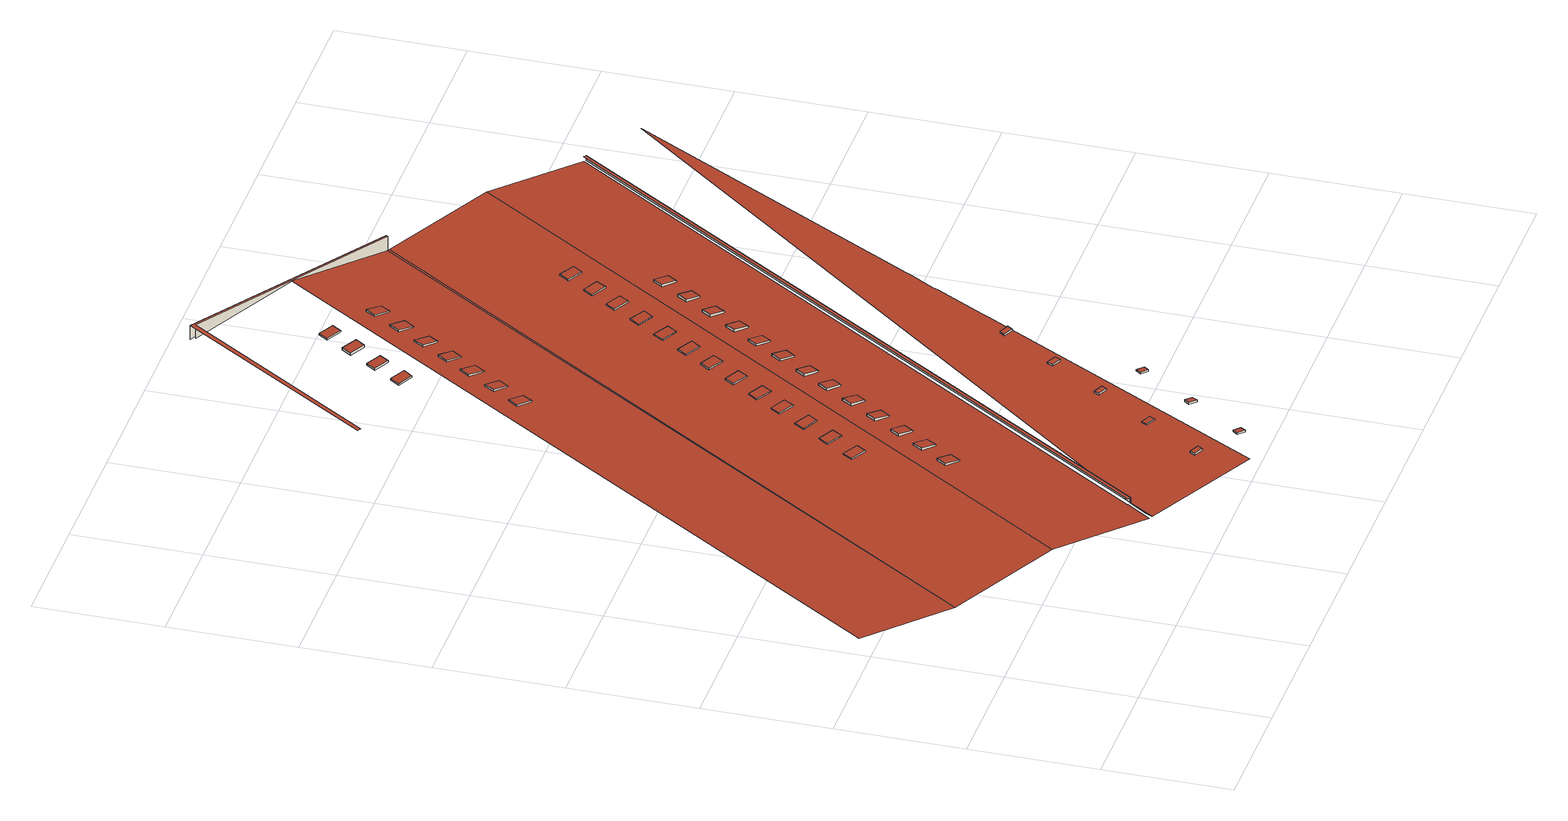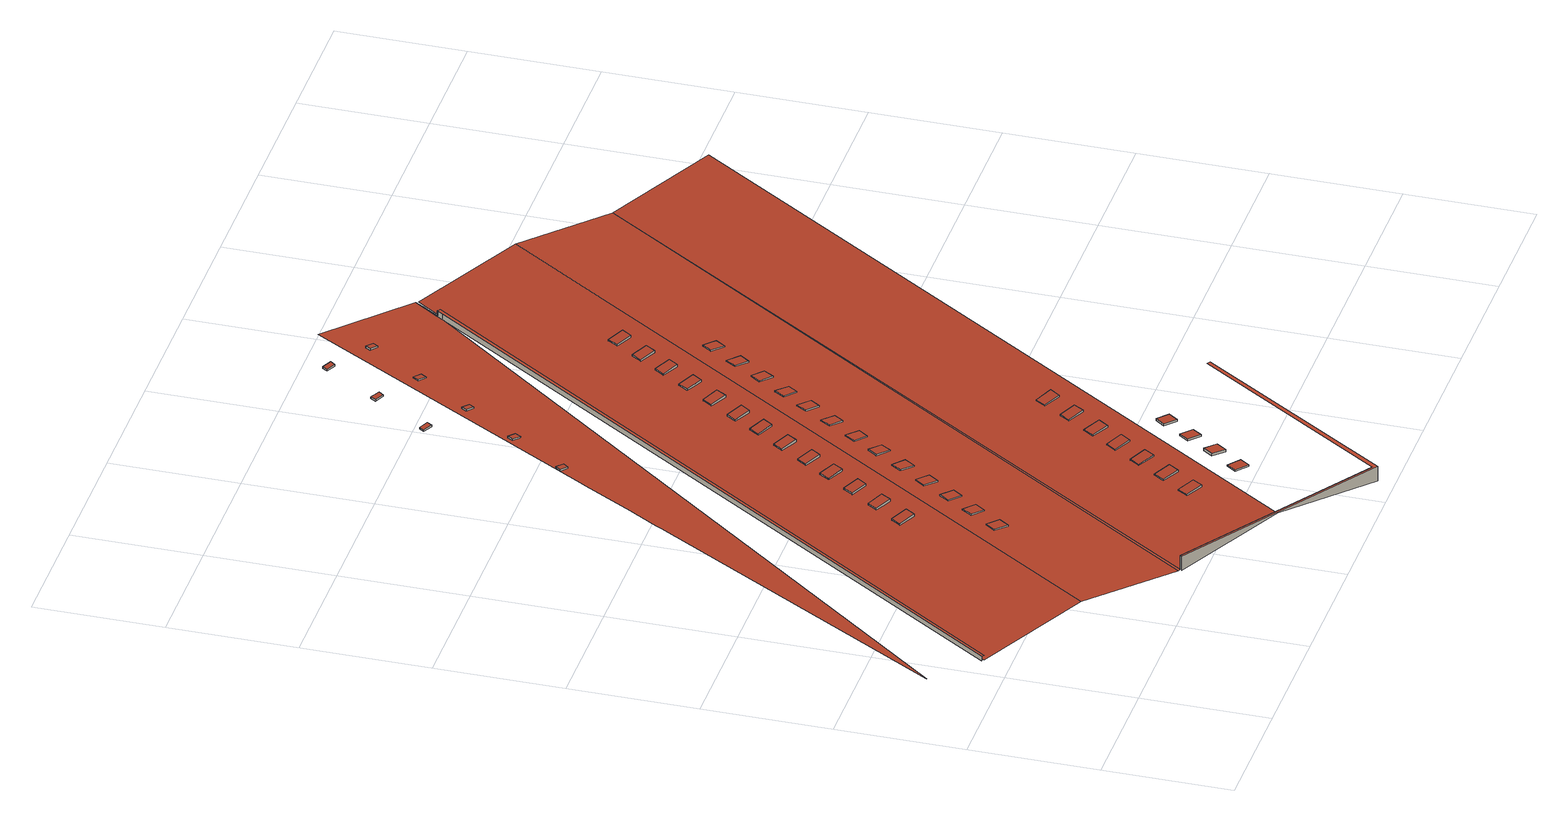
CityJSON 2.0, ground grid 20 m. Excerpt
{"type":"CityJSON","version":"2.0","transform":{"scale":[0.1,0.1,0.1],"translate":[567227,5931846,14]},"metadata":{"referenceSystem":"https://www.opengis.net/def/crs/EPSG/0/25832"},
"CityObjects":{
"building1":{"type":"Building","attributes":{"Grundfläche 2D":"37294.614935","Grundhöhe NN":"4.734"},"children":["building1-1","building1-2","building1-3","building1-4","building1-5","building1-6","building1-7","building1-8","building1-9","building1-10","building1-11","building1-12","building1-13","building1-14","building1-15","building1-16","building1-17","building1-18","building1-19","building1-20","building1-21","building1-22","building1-23","building1-24","building1-25","building1-26","building1-27","building1-28","building1-29","building1-30","building1-31","building1-32","building1-33","building1-34","building1-35","building1-36","building1-37","building1-38","building1-39","building1-40","building1-41","building1-42","building1-43","building1-44","building1-45"],"geometry":[{"type":"MultiSurface","lod":"3","boundaries":[[[0,1,2,3]],[[3,2,4,5]],[[2,6,7,4]],[[8,9,10,11]],[[9,12,10]],[[13,14,10,12]],[[15,16,17,18,19,20,21,6,2,1,22]],[[23,24,8,11,25,26,27]],[[6,28,29,7]],[[30,31,32,33,34,35]],[[29,36,37,38,39,40,5,4,7]],[[13,41,42]],[[32,43,41,13,12,33]],[[44,45,35,34,46]]],"semantics":{"surfaces":[{"type":"RoofSurface"},{"type":"WallSurface"}],"values":[0,1,1,0,0,0,0,0,1,0,0,1,1,1]}}]},
"building1-1":{"type":"BuildingInstallation","parents":["building1"],"geometry":[{"type":"MultiSurface","lod":"3","boundaries":[[[47,48,49,50]],[[51,52,48,47,53]],[[52,54,49,48]],[[55,56,50,49,54]],[[56,53,47,50]]],"semantics":{"surfaces":[{"type":"RoofSurface"},{"type":"WallSurface"}],"values":[0,1,1,1,1]}}]},
"building1-2":{"type":"BuildingInstallation","parents":["building1"],"geometry":[{"type":"MultiSurface","lod":"3","boundaries":[[[57,58,59,60]],[[60,59,61,62]],[[57,60,62,63]],[[58,57,63,64]],[[59,58,64,61]]],"semantics":{"surfaces":[{"type":"RoofSurface"},{"type":"WallSurface"}],"values":[0,1,1,1,1]}}]},
"building1-3":{"type":"BuildingInstallation","parents":["building1"],"geometry":[{"type":"MultiSurface","lod":"3","boundaries":[[[65,66,67,68]],[[68,67,69,70]],[[65,68,70,71]],[[66,65,71,72]],[[67,66,72,69]]],"semantics":{"surfaces":[{"type":"RoofSurface"},{"type":"WallSurface"}],"values":[0,1,1,1,1]}}]},
"building1-4":{"type":"BuildingInstallation","parents":["building1"],"geometry":[{"type":"MultiSurface","lod":"3","boundaries":[[[73,74,75,76]],[[77,74,73,78,79]],[[77,80,75,74]],[[81,82,76,75,80]],[[82,78,73,76]]],"semantics":{"surfaces":[{"type":"RoofSurface"},{"type":"WallSurface"}],"values":[0,1,1,1,1]}}]},
"building1-5":{"type":"BuildingInstallation","parents":["building1"],"geometry":[{"type":"MultiSurface","lod":"3","boundaries":[[[83,84,85,86]],[[86,85,87,88]],[[83,86,88,89]],[[84,83,89,90]],[[85,84,90,87]]],"semantics":{"surfaces":[{"type":"RoofSurface"},{"type":"WallSurface"}],"values":[0,1,1,1,1]}}]},
"building1-6":{"type":"BuildingInstallation","parents":["building1"],"geometry":[{"type":"MultiSurface","lod":"3","boundaries":[[[91,92,93,94]],[[94,93,95,96]],[[91,94,96,97]],[[92,91,97,98]],[[93,92,98,95]]],"semantics":{"surfaces":[{"type":"RoofSurface"},{"type":"WallSurface"}],"values":[0,1,1,1,1]}}]},
"building1-7":{"type":"BuildingInstallation","parents":["building1"],"geometry":[{"type":"MultiSurface","lod":"3","boundaries":[[[99,100,101,102,103]],[[104,100,99,105,106]],[[104,107,101,100]],[[102,101,107,108,103]],[[108,105,99,103]]],"semantics":{"surfaces":[{"type":"RoofSurface"},{"type":"WallSurface"}],"values":[0,1,1,1,1]}}]},
"building1-8":{"type":"BuildingInstallation","parents":["building1"],"geometry":[{"type":"MultiSurface","lod":"3","boundaries":[[[109,110,111,112]],[[112,111,113,114]],[[109,112,114,115]],[[110,109,115,116]],[[111,110,116,113]]],"semantics":{"surfaces":[{"type":"RoofSurface"},{"type":"WallSurface"}],"values":[0,1,1,1,1]}}]},
"building1-9":{"type":"BuildingInstallation","parents":["building1"],"geometry":[{"type":"MultiSurface","lod":"3","boundaries":[[[117,118,119,120]],[[120,119,121,122]],[[117,120,122,123]],[[118,117,123,124]],[[119,118,124,121]]],"semantics":{"surfaces":[{"type":"RoofSurface"},{"type":"WallSurface"}],"values":[0,1,1,1,1]}}]},
"building1-10":{"type":"BuildingInstallation","parents":["building1"],"geometry":[{"type":"MultiSurface","lod":"3","boundaries":[[[125,126,127,128]],[[128,127,129,130]],[[125,128,130,131]],[[126,125,131,132]],[[127,126,132,129]]],"semantics":{"surfaces":[{"type":"RoofSurface"},{"type":"WallSurface"}],"values":[0,1,1,1,1]}}]},
"building1-11":{"type":"BuildingInstallation","parents":["building1"],"geometry":[{"type":"MultiSurface","lod":"3","boundaries":[[[133,134,135,136]],[[136,135,137,138]],[[133,136,138,139]],[[134,133,139,140]],[[135,134,140,137]]],"semantics":{"surfaces":[{"type":"RoofSurface"},{"type":"WallSurface"}],"values":[0,1,1,1,1]}}]},
"building1-12":{"type":"BuildingInstallation","parents":["building1"],"geometry":[{"type":"MultiSurface","lod":"3","boundaries":[[[141,142,143,144]],[[144,143,145,146]],[[141,144,146,147]],[[142,141,147,148]],[[143,142,148,145]]],"semantics":{"surfaces":[{"type":"RoofSurface"},{"type":"WallSurface"}],"values":[0,1,1,1,1]}}]},
"building1-13":{"type":"BuildingInstallation","parents":["building1"],"geometry":[{"type":"MultiSurface","lod":"3","boundaries":[[[149,150,151,152]],[[152,151,153,154]],[[149,152,154,155]],[[150,149,155,156]],[[151,150,156,153]]],"semantics":{"surfaces":[{"type":"RoofSurface"},{"type":"WallSurface"}],"values":[0,1,1,1,1]}}]},
"building1-14":{"type":"BuildingInstallation","parents":["building1"],"geometry":[{"type":"MultiSurface","lod":"3","boundaries":[[[157,158,159,160]],[[160,159,161,162]],[[157,160,162,163]],[[158,157,163,164]],[[159,158,164,161]]],"semantics":{"surfaces":[{"type":"RoofSurface"},{"type":"WallSurface"}],"values":[0,1,1,1,1]}}]},
"building1-15":{"type":"BuildingInstallation","parents":["building1"],"geometry":[{"type":"MultiSurface","lod":"3","boundaries":[[[165,166,167,168]],[[168,167,169,170]],[[165,168,170,171]],[[166,165,171,172]],[[167,166,172,169]]],"semantics":{"surfaces":[{"type":"RoofSurface"},{"type":"WallSurface"}],"values":[0,1,1,1,1]}}]},
"building1-16":{"type":"BuildingInstallation","parents":["building1"],"geometry":[{"type":"MultiSurface","lod":"3","boundaries":[[[173,174,175,176]],[[176,175,177,178]],[[173,176,178,179]],[[174,173,179,180]],[[175,174,180,177]]],"semantics":{"surfaces":[{"type":"RoofSurface"},{"type":"WallSurface"}],"values":[0,1,1,1,1]}}]},
"building1-17":{"type":"BuildingInstallation","parents":["building1"],"geometry":[{"type":"MultiSurface","lod":"3","boundaries":[[[181,182,183,184]],[[184,183,185,186]],[[181,184,186,187]],[[182,181,187,188]],[[183,182,188,185]]],"semantics":{"surfaces":[{"type":"RoofSurface"},{"type":"WallSurface"}],"values":[0,1,1,1,1]}}]},
"building1-18":{"type":"BuildingInstallation","parents":["building1"],"geometry":[{"type":"MultiSurface","lod":"3","boundaries":[[[189,190,191,192]],[[192,191,193,194]],[[189,192,194,195]],[[190,189,195,196]],[[191,190,196,193]]],"semantics":{"surfaces":[{"type":"RoofSurface"},{"type":"WallSurface"}],"values":[0,1,1,1,1]}}]},
"building1-19":{"type":"BuildingInstallation","parents":["building1"],"geometry":[{"type":"MultiSurface","lod":"3","boundaries":[[[197,198,199,200]],[[200,199,201,202]],[[197,200,202,203]],[[198,197,203,204]],[[199,198,204,201]]],"semantics":{"surfaces":[{"type":"RoofSurface"},{"type":"WallSurface"}],"values":[0,1,1,1,1]}}]},
"building1-20":{"type":"BuildingInstallation","parents":["building1"],"geometry":[{"type":"MultiSurface","lod":"3","boundaries":[[[205,206,207,208]],[[208,207,209,210]],[[205,208,210,211]],[[206,205,211,212]],[[207,206,212,209]]],"semantics":{"surfaces":[{"type":"RoofSurface"},{"type":"WallSurface"}],"values":[0,1,1,1,1]}}]},
"building1-21":{"type":"BuildingInstallation","parents":["building1"],"geometry":[{"type":"MultiSurface","lod":"3","boundaries":[[[213,214,215,216]],[[216,215,217,218]],[[213,216,218,219]],[[214,213,219,220]],[[215,214,220,217]]],"semantics":{"surfaces":[{"type":"RoofSurface"},{"type":"WallSurface"}],"values":[0,1,1,1,1]}}]},
"building1-22":{"type":"BuildingInstallation","parents":["building1"],"geometry":[{"type":"MultiSurface","lod":"3","boundaries":[[[221,222,223,224]],[[224,223,225,226]],[[221,224,226,227]],[[222,221,227,228]],[[223,222,228,225]]],"semantics":{"surfaces":[{"type":"RoofSurface"},{"type":"WallSurface"}],"values":[0,1,1,1,1]}}]},
"building1-23":{"type":"BuildingInstallation","parents":["building1"],"geometry":[{"type":"MultiSurface","lod":"3","boundaries":[[[229,230,231,232]],[[232,231,233,234]],[[229,232,234,235]],[[230,229,235,236]],[[231,230,236,233]]],"semantics":{"surfaces":[{"type":"RoofSurface"},{"type":"WallSurface"}],"values":[0,1,1,1,1]}}]},
"building1-24":{"type":"BuildingInstallation","parents":["building1"],"geometry":[{"type":"MultiSurface","lod":"3","boundaries":[[[237,238,239,240]],[[240,239,241,242]],[[237,240,242,243]],[[238,237,243,244]],[[239,238,244,241]]],"semantics":{"surfaces":[{"type":"RoofSurface"},{"type":"WallSurface"}],"values":[0,1,1,1,1]}}]},
"building1-25":{"type":"BuildingInstallation","parents":["building1"],"geometry":[{"type":"MultiSurface","lod":"3","boundaries":[[[245,246,247,248]],[[248,247,249,250]],[[245,248,250,251]],[[246,245,251,252]],[[247,246,252,249]]],"semantics":{"surfaces":[{"type":"RoofSurface"},{"type":"WallSurface"}],"values":[0,1,1,1,1]}}]},
"building1-26":{"type":"BuildingInstallation","parents":["building1"],"geometry":[{"type":"MultiSurface","lod":"3","boundaries":[[[253,254,255,256]],[[256,255,257,258]],[[253,256,258,259]],[[254,253,259,260]],[[255,254,260,257]]],"semantics":{"surfaces":[{"type":"RoofSurface"},{"type":"WallSurface"}],"values":[0,1,1,1,1]}}]},
"building1-27":{"type":"BuildingInstallation","parents":["building1"],"geometry":[{"type":"MultiSurface","lod":"3","boundaries":[[[261,262,263,264]],[[264,263,265,266]],[[261,264,266,267]],[[262,261,267,268]],[[263,262,268,265]]],"semantics":{"surfaces":[{"type":"RoofSurface"},{"type":"WallSurface"}],"values":[0,1,1,1,1]}}]},
"building1-28":{"type":"BuildingInstallation","parents":["building1"],"geometry":[{"type":"MultiSurface","lod":"3","boundaries":[[[269,270,271,272]],[[272,271,273,274]],[[269,272,274,275]],[[270,269,275,276]],[[271,270,276,273]]],"semantics":{"surfaces":[{"type":"RoofSurface"},{"type":"WallSurface"}],"values":[0,1,1,1,1]}}]},
"building1-29":{"type":"BuildingInstallation","parents":["building1"],"geometry":[{"type":"MultiSurface","lod":"3","boundaries":[[[277,278,279,280]],[[280,279,281,282]],[[277,280,282,283]],[[278,277,283,284]],[[279,278,284,281]]],"semantics":{"surfaces":[{"type":"RoofSurface"},{"type":"WallSurface"}],"values":[0,1,1,1,1]}}]},
"building1-30":{"type":"BuildingInstallation","parents":["building1"],"geometry":[{"type":"MultiSurface","lod":"3","boundaries":[[[285,286,287,288]],[[288,287,289,290]],[[285,288,290,291]],[[286,285,291,292]],[[287,286,292,289]]],"semantics":{"surfaces":[{"type":"RoofSurface"},{"type":"WallSurface"}],"values":[0,1,1,1,1]}}]},
"building1-31":{"type":"BuildingInstallation","parents":["building1"],"geometry":[{"type":"MultiSurface","lod":"3","boundaries":[[[293,294,295,296]],[[296,295,297,298]],[[293,296,298,299]],[[294,293,299,300]],[[295,294,300,297]]],"semantics":{"surfaces":[{"type":"RoofSurface"},{"type":"WallSurface"}],"values":[0,1,1,1,1]}}]},
"building1-32":{"type":"BuildingInstallation","parents":["building1"],"geometry":[{"type":"MultiSurface","lod":"3","boundaries":[[[301,302,303,304]],[[304,303,305,306]],[[301,304,306,307]],[[302,301,307,308]],[[303,302,308,305]]],"semantics":{"surfaces":[{"type":"RoofSurface"},{"type":"WallSurface"}],"values":[0,1,1,1,1]}}]},
"building1-33":{"type":"BuildingInstallation","parents":["building1"],"geometry":[{"type":"MultiSurface","lod":"3","boundaries":[[[309,310,311,312]],[[312,311,313,314]],[[309,312,314,315]],[[310,309,315,316]],[[311,310,316,313]]],"semantics":{"surfaces":[{"type":"RoofSurface"},{"type":"WallSurface"}],"values":[0,1,1,1,1]}}]},
"building1-34":{"type":"BuildingInstallation","parents":["building1"],"geometry":[{"type":"MultiSurface","lod":"3","boundaries":[[[317,318,319,320]],[[320,319,321,322]],[[317,320,322,323]],[[318,317,323,324]],[[319,318,324,321]]],"semantics":{"surfaces":[{"type":"RoofSurface"},{"type":"WallSurface"}],"values":[0,1,1,1,1]}}]},
"building1-35":{"type":"BuildingInstallation","parents":["building1"],"geometry":[{"type":"MultiSurface","lod":"3","boundaries":[[[325,326,327,328]],[[328,327,329,330]],[[325,328,330,331]],[[326,325,331,332]],[[327,326,332,329]]],"semantics":{"surfaces":[{"type":"RoofSurface"},{"type":"WallSurface"}],"values":[0,1,1,1,1]}}]},
"building1-36":{"type":"BuildingInstallation","parents":["building1"],"geometry":[{"type":"MultiSurface","lod":"3","boundaries":[[[333,334,335,336]],[[336,335,337,338]],[[333,336,338,339]],[[334,333,339,340]],[[335,334,340,337]]],"semantics":{"surfaces":[{"type":"RoofSurface"},{"type":"WallSurface"}],"values":[0,1,1,1,1]}}]},
"building1-37":{"type":"BuildingInstallation","parents":["building1"],"geometry":[{"type":"MultiSurface","lod":"3","boundaries":[[[341,342,343,344]],[[344,343,345,346]],[[341,344,346,347]],[[342,341,347,348]],[[343,342,348,345]]],"semantics":{"surfaces":[{"type":"RoofSurface"},{"type":"WallSurface"}],"values":[0,1,1,1,1]}}]},
"building1-38":{"type":"BuildingInstallation","parents":["building1"],"geometry":[{"type":"MultiSurface","lod":"3","boundaries":[[[349,350,351,352]],[[353,354,352,351]],[[349,352,354,355]],[[350,349,355,356]],[[356,353,351,350]]],"semantics":{"surfaces":[{"type":"RoofSurface"},{"type":"WallSurface"}],"values":[0,1,1,1,1]}}]},
"building1-39":{"type":"BuildingInstallation","parents":["building1"],"geometry":[{"type":"MultiSurface","lod":"3","boundaries":[[[357,358,359,360]],[[360,359,361,362]],[[357,360,362,363]],[[358,357,363,364]],[[359,358,364,361]]],"semantics":{"surfaces":[{"type":"RoofSurface"},{"type":"WallSurface"}],"values":[0,1,1,1,1]}}]},
"building1-40":{"type":"BuildingInstallation","parents":["building1"],"geometry":[{"type":"MultiSurface","lod":"3","boundaries":[[[365,366,367,368]],[[368,367,369,370]],[[365,368,370,371]],[[366,365,371,372]],[[367,366,372,369]]],"semantics":{"surfaces":[{"type":"RoofSurface"},{"type":"WallSurface"}],"values":[0,1,1,1,1]}}]},
"building1-41":{"type":"BuildingInstallation","parents":["building1"],"geometry":[{"type":"MultiSurface","lod":"3","boundaries":[[[373,374,375,376]],[[376,375,377,378]],[[373,376,378,379]],[[374,373,379,380]],[[375,374,380,377]]],"semantics":{"surfaces":[{"type":"RoofSurface"},{"type":"WallSurface"}],"values":[0,1,1,1,1]}}]},
"building1-42":{"type":"BuildingInstallation","parents":["building1"],"geometry":[{"type":"MultiSurface","lod":"3","boundaries":[[[381,382,383,384]],[[384,383,385,386]],[[381,384,386,387]],[[382,381,387,388]],[[383,382,388,385]]],"semantics":{"surfaces":[{"type":"RoofSurface"},{"type":"WallSurface"}],"values":[0,1,1,1,1]}}]},
"building1-43":{"type":"BuildingInstallation","parents":["building1"],"geometry":[{"type":"MultiSurface","lod":"3","boundaries":[[[389,390,391,392]],[[392,391,393,394]],[[389,392,394,395]],[[390,389,395,396]],[[391,390,396,393]]],"semantics":{"surfaces":[{"type":"RoofSurface"},{"type":"WallSurface"}],"values":[0,1,1,1,1]}}]},
"building1-44":{"type":"BuildingInstallation","parents":["building1"],"geometry":[{"type":"MultiSurface","lod":"3","boundaries":[[[397,398,399,400]],[[400,399,401,402]],[[397,400,402,403]],[[398,397,403,404]],[[399,398,404,401]]],"semantics":{"surfaces":[{"type":"RoofSurface"},{"type":"WallSurface"}],"values":[0,1,1,1,1]}}]},
"building1-45":{"type":"BuildingInstallation","parents":["building1"],"geometry":[{"type":"MultiSurface","lod":"3","boundaries":[[[405,406,407,408]],[[408,407,409,410]],[[405,408,410,411]],[[406,405,411,412]],[[407,406,412,409]]],"semantics":{"surfaces":[{"type":"RoofSurface"},{"type":"WallSurface"}],"values":[0,1,1,1,1]}}]}
},
"vertices":[
[476,124,10],[469,112,10],[496,152,10],[495,152,10],[496,152,19],[495,152,19],[502,161,10],[502,161,19],[1010,1261,32],[859,1363,9],[160,319,9],[312,217,32],[855,1365,9],[705,1466,32],[8,420,32],[894,479,27],[899,488,26],[945,568,26],[950,577,25],[972,614,25],[977,623,25],[1252,1098,20],[622,9,32],[1162,1157,8],[1163,1159,8],[465,115,9],[492,155,9],[491,155,9],[1167,1156,8],[1167,1156,16],[345,1266,33],[350,1263,33],[552,1567,33],[855,1365,33],[857,1368,33],[549,1574,33],[1163,1158,16],[1163,1159,16],[1162,1157,16],[491,155,19],[495,153,19],[703,1467,31],[703,1467,32],[552,1567,10],[706,1469,32],[549,1574,9],[857,1368,9],
[492,428,32],[514,413,27],[524,429,27],[502,443,32],[498,424,26],[514,413,24],[492,428,28],[524,429,24],[511,437,26],[502,443,28],
[632,83,31],[637,91,31],[624,99,29],[619,91,29],[624,99,26],[619,91,26],[632,83,28],[637,91,28],
[485,579,27],[475,563,27],[496,549,30],[506,564,30],[496,549,28],[506,564,28],[485,579,25],[475,563,25],
[522,472,32],[544,457,27],[554,473,27],[532,487,32],[544,457,24],[522,472,27],[534,464,25],[554,473,24],[547,477,25],[532,487,28],
[515,623,27],[504,608,27],[526,593,30],[536,609,30],[526,593,28],[536,609,28],[515,623,25],[504,608,25],
[704,46,29],[692,54,31],[686,46,31],[699,38,29],[686,46,28],[699,38,26],[704,46,26],[692,54,28],
[549,514,32],[571,499,27],[581,514,27],[581,515,27],[559,529,32],[571,499,24],[549,514,28],[568,501,25],[581,514,24],[559,529,28],
[691,171,30],[696,180,30],[683,188,28],[678,179,28],[683,188,26],[678,179,26],[691,171,28],[696,180,27],
[544,668,27],[534,652,27],[555,638,30],[566,653,30],[555,638,28],[566,653,28],[544,668,25],[534,652,25],
[611,558,27],[589,573,32],[579,558,32],[601,543,27],[579,558,27],[601,543,24],[611,558,24],[589,573,28],
[574,712,27],[564,697,27],[585,682,30],[595,698,30],[585,682,28],[595,698,28],[574,712,25],[564,697,25],
[763,135,29],[751,143,31],[745,135,31],[758,126,29],[745,135,28],[758,126,26],[763,135,26],[751,143,28],
[641,603,27],[619,618,32],[609,602,32],[631,588,27],[609,602,28],[631,588,24],[641,603,24],[619,618,28],
[510,1065,26],[487,1080,31],[476,1064,31],[500,1049,26],[476,1064,28],[500,1049,24],[510,1065,24],[487,1080,28],
[750,260,30],[755,268,30],[742,276,28],[737,268,28],[742,276,25],[737,268,25],[750,260,27],[755,268,27],
[602,753,27],[591,738,27],[613,723,30],[623,739,30],[613,723,28],[623,739,28],[602,753,25],[591,738,25],
[671,647,27],[649,662,32],[638,647,32],[661,632,27],[638,647,27],[661,632,24],[671,647,24],[649,662,27],
[539,1109,26],[516,1124,31],[506,1108,31],[529,1093,26],[506,1108,28],[529,1093,24],[539,1109,24],[516,1124,28],
[631,797,27],[621,782,27],[642,767,30],[652,783,30],[642,767,28],[652,783,28],[631,797,25],[621,782,25],
[520,1246,31],[499,1260,28],[488,1245,28],[509,1231,31],[488,1245,25],[509,1231,28],[520,1246,28],[499,1260,25],
[822,224,29],[810,232,31],[804,224,31],[817,216,29],[804,224,28],[817,216,26],[822,224,26],[810,232,28],
[698,689,27],[676,703,32],[666,688,32],[688,674,27],[666,688,28],[688,674,24],[698,689,24],[676,703,28],
[569,1153,26],[546,1169,31],[535,1153,31],[558,1137,26],[535,1153,28],[558,1137,24],[569,1153,24],[546,1169,28],
[807,345,30],[812,354,30],[799,362,28],[794,353,28],[799,362,25],[794,353,25],[807,345,27],[812,354,27],
[661,842,27],[650,827,27],[671,812,30],[682,828,30],[671,812,28],[682,828,28],[661,842,25],[650,827,25],
[549,1290,31],[528,1304,28],[518,1289,28],[539,1275,31],[518,1289,25],[539,1275,28],[549,1290,28],[528,1304,25],
[728,733,27],[706,748,32],[696,733,32],[718,718,27],[696,733,28],[718,718,24],[728,733,24],[706,748,28],
[597,1195,26],[574,1210,31],[563,1194,31],[586,1179,26],[563,1194,28],[586,1179,24],[597,1195,24],[574,1210,28],
[688,884,27],[678,868,27],[699,854,30],[710,869,30],[699,854,28],[710,869,28],[688,884,25],[678,868,25],
[579,1334,32],[558,1349,29],[547,1333,29],[568,1319,32],[547,1333,25],[568,1319,28],[579,1334,28],[558,1349,25],
[757,777,27],[735,792,32],[725,777,32],[747,762,27],[725,777,28],[747,762,24],[757,777,24],[735,792,28],
[626,1238,26],[603,1254,31],[593,1238,31],[616,1223,26],[593,1238,28],[616,1223,24],[626,1238,24],[603,1254,28],
[866,434,30],[872,442,30],[859,450,28],[853,442,28],[859,450,25],[853,442,25],[866,434,27],[872,442,27],
[718,928,27],[707,912,27],[729,898,30],[739,913,30],[729,898,28],[739,913,28],[718,928,25],[707,912,25],
[609,1378,30],[587,1392,28],[577,1377,28],[599,1363,30],[577,1377,25],[599,1363,28],[609,1378,28],[587,1392,25],
[785,819,27],[763,833,32],[753,818,32],[775,803,27],[753,818,28],[775,803,24],[785,819,24],[763,833,28],
[656,1283,26],[633,1299,31],[622,1283,31],[645,1267,26],[622,1283,28],[645,1267,24],[656,1283,24],[633,1299,28],
[748,972,27],[737,956,27],[758,942,30],[769,957,30],[758,942,28],[769,957,28],[748,972,25],[737,956,25],
[814,863,27],[792,877,32],[782,862,32],[804,847,27],[782,862,28],[804,847,24],[814,863,24],[792,877,28],
[685,1327,26],[662,1343,31],[652,1327,31],[675,1311,26],[652,1327,28],[675,1311,24],[685,1327,24],[662,1343,28],
[777,1016,27],[766,1001,27],[788,986,30],[798,1002,30],[788,986,28],[798,1002,28],[777,1016,25],[766,1001,25],
[844,907,27],[822,922,32],[812,906,32],[834,892,27],[812,906,28],[834,892,24],[844,907,24],[822,922,28],
[805,1058,27],[794,1042,27],[816,1028,30],[826,1044,30],[816,1028,28],[826,1044,28],[805,1058,25],[794,1042,25],
[874,951,27],[851,966,32],[841,951,32],[864,936,27],[841,951,28],[864,936,24],[874,951,24],[851,966,28],
[835,1102,27],[824,1086,27],[845,1072,30],[856,1087,30],[845,1072,28],[856,1087,28],[835,1102,25],[824,1086,25]
]}
